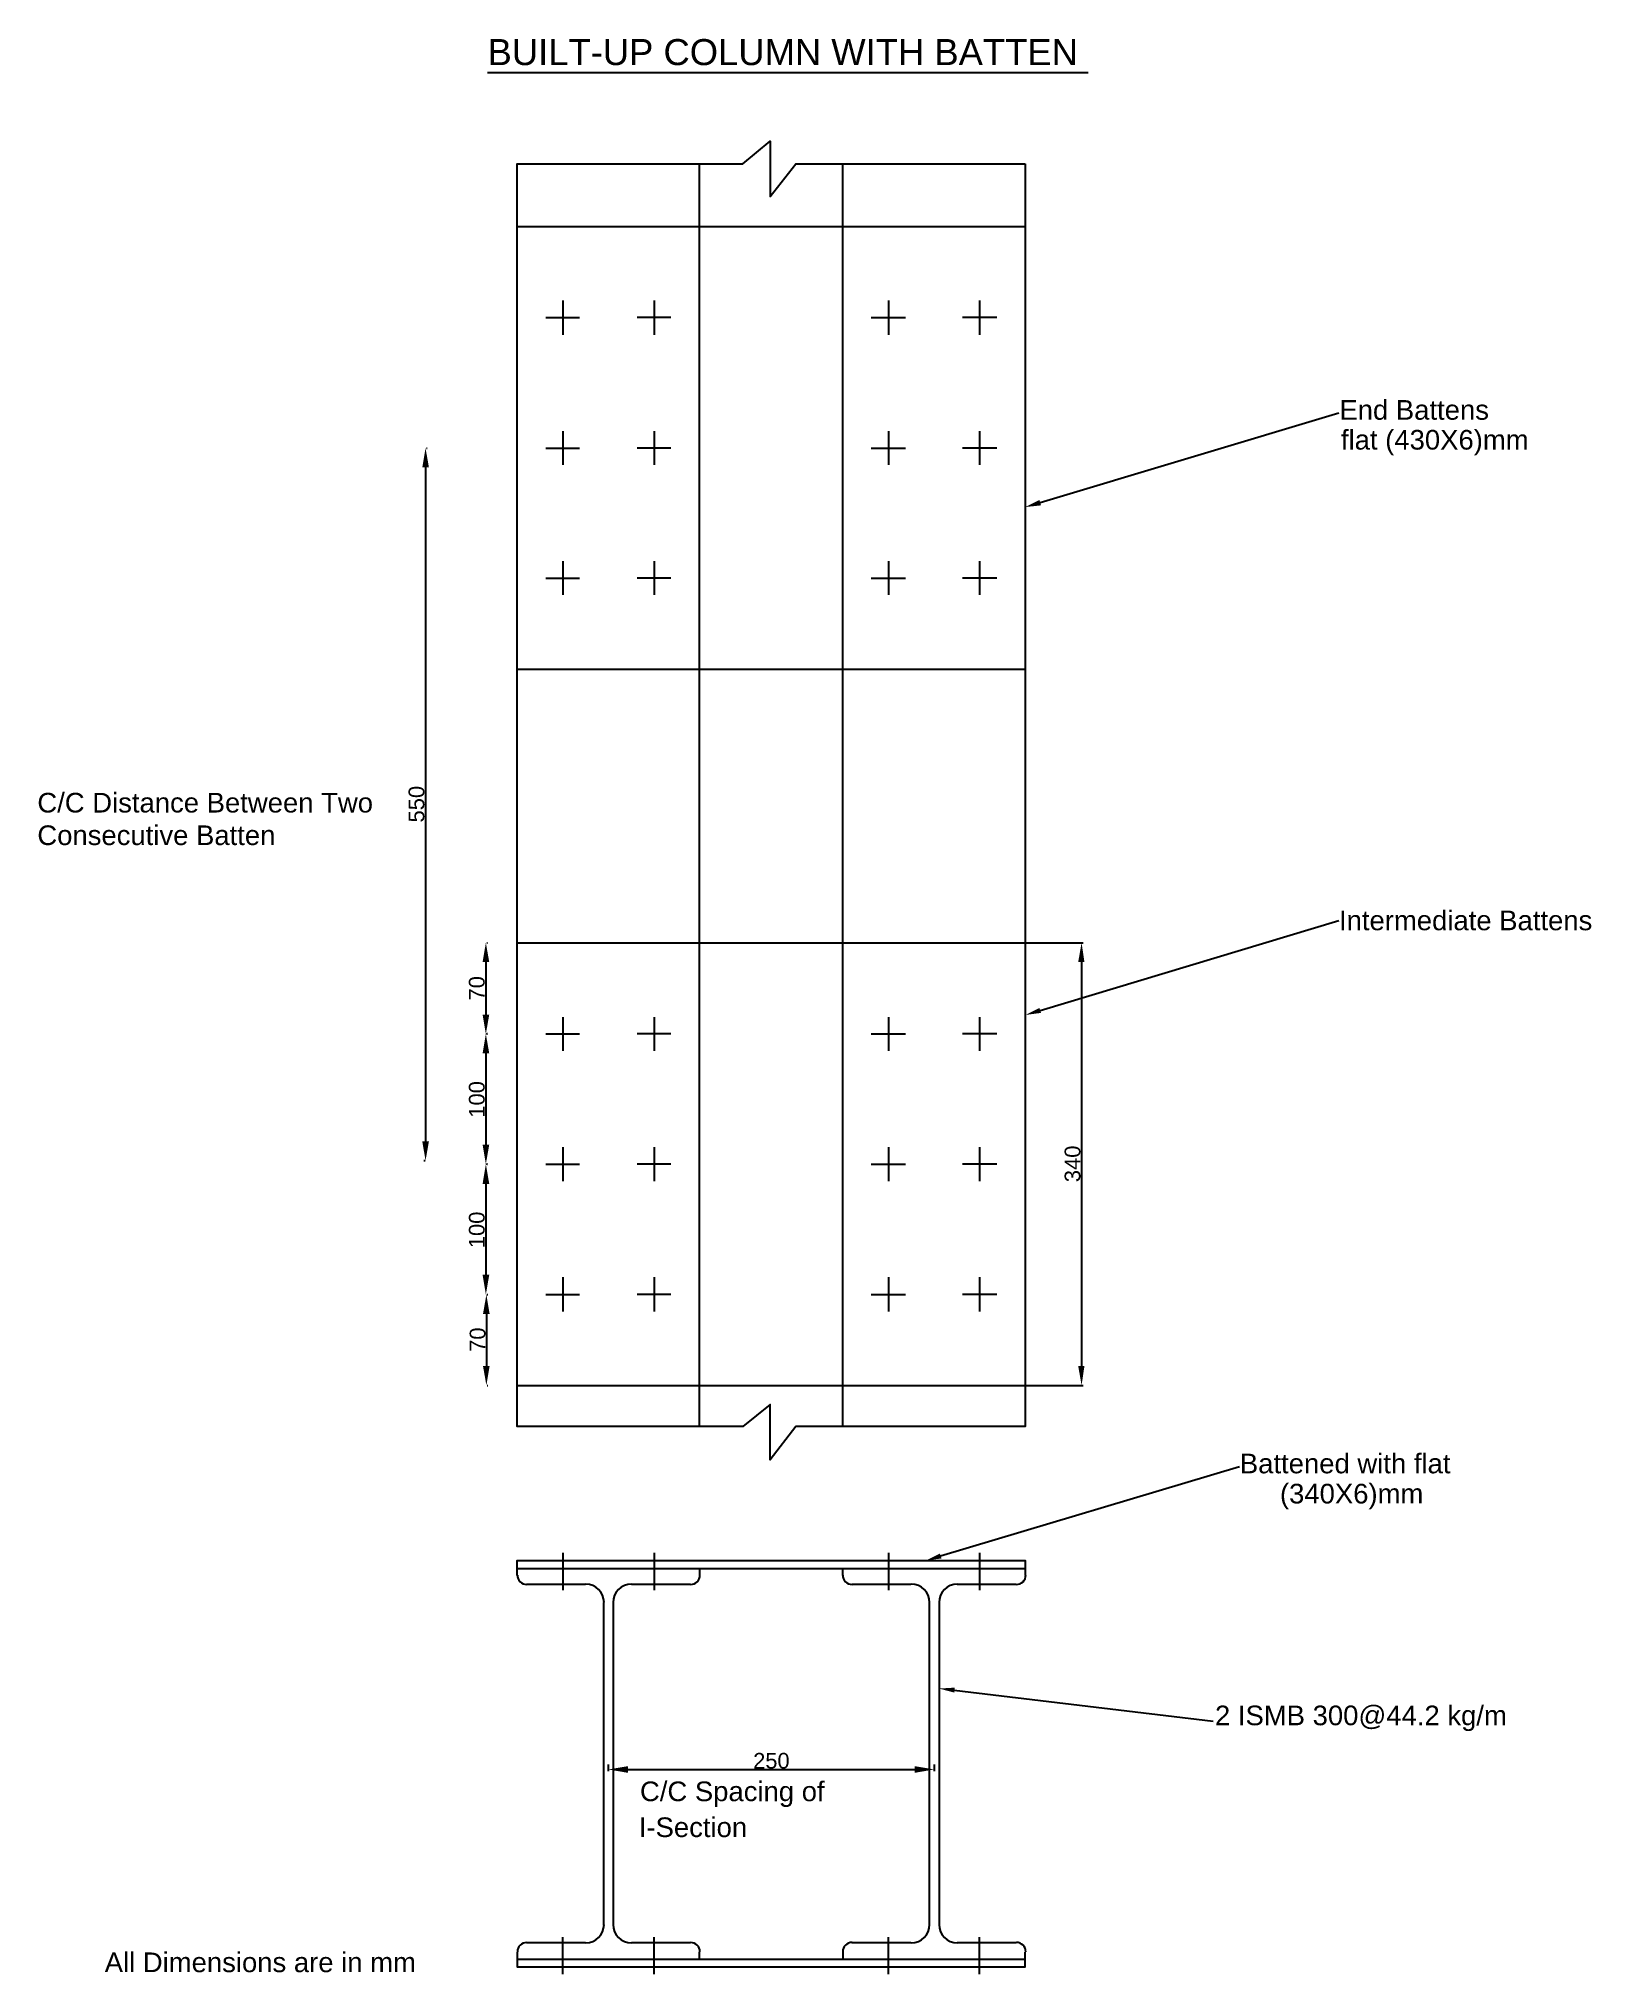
# Model space of a CAD drawing. Header units: millimetres. Extents: x 82 to 1274, y 457 to 1943.
import ezdxf

# ---------------------------------------------------------------- set-up
doc = ezdxf.new("R2010")
doc.units = ezdxf.units.MM
doc.layers.add('PDF_0', color=7, linetype='Continuous')
doc.layers.add('PDF_Text', color=7, linetype='Continuous')
doc.styles.add('PDF Arial-BoldMT', font='arial.ttf')
doc.styles.add('PDF ArialMT', font='arial.ttf')

msp = doc.modelspace()

# ---------------------------------------------------------------- linework, layer by layer
at = {"layer": 'PDF_0', "lineweight": 25}
for points in [[(427, 1916.8), (888, 1916.8)], [(589.7, 877.1), (589.7, 1846.7)], [(699.7, 877.1), (699.7, 1846.7)], [(449.8, 1798.5), (699.7, 1798.5), (839.8, 1798.5)], [(484.7, 1741.7), (484.7, 1715.4)], [(554.8, 1741.7), (554.8, 1715.4)], [(734.9, 1741.7), (734.9, 1715.4)], [(804.7, 1741.7), (804.7, 1715.4)], [(471.7, 1728.7), (484.7, 1728.7), (497.7, 1728.7)], [(567.8, 1728.7), (554.8, 1728.7), (541.8, 1728.7)], [(721.6, 1728.7), (734.9, 1728.7), (747.9, 1728.7)], [(818, 1728.7), (804.7, 1728.7), (791.7, 1728.7)], [(851.3, 1586.7), (1080.5, 1655.5)], [(484.7, 1641.5), (484.7, 1615.5)], [(554.8, 1641.5), (554.8, 1615.5)], [(734.9, 1641.5), (734.9, 1615.5)], [(804.7, 1641.5), (804.7, 1615.5)], [(380.1, 1628.5), (380.7, 1628.5)], [(471.7, 1628.5), (484.7, 1628.5), (497.7, 1628.5)], [(567.8, 1628.5), (554.8, 1628.5), (541.8, 1628.5)], [(721.6, 1628.5), (734.9, 1628.5), (747.9, 1628.5)], [(818, 1628.5), (804.7, 1628.5), (791.7, 1628.5)], [(379.4, 1613.6), (379.4, 1096.2)], [(484.7, 1541.7), (484.7, 1515.7)], [(554.8, 1541.7), (554.8, 1515.7)], [(734.9, 1541.7), (734.9, 1515.7)], [(804.7, 1541.7), (804.7, 1515.7)], [(471.7, 1528.7), (484.7, 1528.7), (497.7, 1528.7)], [(567.8, 1528.7), (554.8, 1528.7), (541.8, 1528.7)], [(721.6, 1528.7), (734.9, 1528.7), (747.9, 1528.7)], [(818, 1528.7), (804.7, 1528.7), (791.7, 1528.7)], [(449.8, 1458.6), (839.8, 1458.6)], [(851.3, 1196.7), (1080.5, 1265.8)], [(426.4, 1248.7), (427, 1248.7)], [(449.8, 1248.7), (839.8, 1248.7)], [(840.5, 1248.7), (884.2, 1248.7)], [(425.7, 1233.8), (425.7, 1193.5)], [(883, 1233.8), (883, 923.7)], [(484.7, 1191.6), (484.7, 1165.6)], [(554.8, 1191.6), (554.8, 1165.6)], [(734.9, 1191.6), (734.9, 1165.6)], [(804.7, 1191.6), (804.7, 1165.6)], [(471.7, 1178.6), (484.7, 1178.6), (497.7, 1178.6)], [(567.8, 1178.6), (554.8, 1178.6), (541.8, 1178.6)], [(721.6, 1178.6), (734.9, 1178.6), (747.9, 1178.6)], [(818, 1178.6), (804.7, 1178.6), (791.7, 1178.6)], [(425.7, 1163.7), (425.7, 1093.6)], [(484.7, 1091.7), (484.7, 1065.7)], [(554.8, 1091.7), (554.8, 1065.7)], [(734.9, 1091.7), (734.9, 1065.7)], [(804.7, 1091.7), (804.7, 1065.7)], [(379.1, 1081.3), (378.2, 1081.3)], [(471.7, 1078.7), (484.7, 1078.7), (497.7, 1078.7)], [(567.8, 1078.7), (554.8, 1078.7), (541.8, 1078.7)], [(721.6, 1078.7), (734.9, 1078.7), (747.9, 1078.7)], [(818, 1078.7), (804.7, 1078.7), (791.7, 1078.7)], [(425.7, 1063.5), (425.7, 993.7)], [(484.7, 991.8), (484.7, 965.5)], [(554.8, 991.8), (554.8, 965.5)], [(734.9, 991.8), (734.9, 965.5)], [(804.7, 991.8), (804.7, 965.5)], [(426.4, 978.5), (427, 978.5)], [(426.7, 978.5), (427.3, 978.5)], [(471.7, 978.5), (484.7, 978.5), (497.7, 978.5)], [(567.8, 978.5), (554.8, 978.5), (541.8, 978.5)], [(721.6, 978.5), (734.9, 978.5), (747.9, 978.5)], [(818, 978.5), (804.7, 978.5), (791.7, 978.5)], [(426.1, 963.6), (426.1, 923.7)], [(426.7, 908.8), (427.3, 908.8)], [(449.8, 908.8), (839.8, 908.8)], [(840.5, 908.8), (884.2, 908.8)], [(774.8, 777.8), (1004.1, 846.6)], [(449.8, 768.3), (449.8, 774.3), (839.8, 774.3), (839.8, 768.3)], [(484.7, 780.3), (484.7, 751.5)], [(554.8, 780.3), (554.8, 751.5)], [(734.9, 780.3), (734.9, 751.5)], [(804.7, 780.3), (804.7, 751.5)], [(449.8, 762.9), (449.8, 768.3), (589.7, 768.3), (589.7, 762.9)], [(589.7, 768.3), (699.7, 768.3)], [(699.7, 762.9), (699.7, 768.3), (839.8, 768.3), (839.8, 762.9)], [(502.2, 755.9), (456.8, 755.9)], [(582.7, 755.9), (537.4, 755.9)], [(752, 755.9), (706.7, 755.9)], [(832.9, 755.9), (787.5, 755.9)], [(516.1, 742), (516.1, 494.7)], [(523.4, 742), (523.4, 494.7)], [(766, 742), (766, 494.7)], [(773.6, 742), (773.6, 494.7)], [(785.3, 674.8), (984.1, 651)], [(519.6, 617.7), (519.6, 612.6)], [(534.8, 613.9), (754.9, 613.9)], [(769.8, 617.7), (769.8, 612.6)], [(502.2, 480.7), (456.8, 480.7)], [(484.7, 456.6), (484.7, 485.1)], [(582.7, 480.7), (537.4, 480.7)], [(554.8, 456.6), (554.8, 485.1)], [(752, 480.7), (706.7, 480.7)], [(734.9, 456.6), (734.9, 485.1)], [(832.9, 480.7), (787.5, 480.7)], [(804.7, 456.6), (804.7, 485.1)], [(449.8, 473.7), (449.8, 468.3), (589.7, 468.3), (589.7, 473.7)], [(449.8, 468.3), (449.8, 462.3), (839.8, 462.3), (839.8, 468.3)], [(589.7, 468.3), (699.7, 468.3)], [(699.7, 473.7), (699.7, 468.3), (839.8, 468.3), (839.8, 473.7)]]:
    msp.add_lwpolyline(points, dxfattribs=at)
for points in [[(839.8, 1846.7), (839.8, 877.1), (663.6, 877.1), (643.9, 851.7), (643.9, 894.2), (623, 877.1), (449.8, 877.1), (449.8, 1846.7), (623, 1846.7), (643.9, 1864.1), (643.9, 1821.6), (663.6, 1846.7)], [(427, 1178.6), (426.4, 1178.6)], [(427, 1078.7), (426.4, 1078.7)]]:
    msp.add_lwpolyline(points, close=True, dxfattribs=at)
for centre, radius, start, end in [((457, 763.1), 7.13, 180, 270), ((582.9, 763.1), 7.13, 270, 360), ((706.8, 763.1), 7.13, 179.9998, 270.0002), ((833, 763.1), 7.13, 269.9998, 0.0002), ((502.3, 742.1), 14.1, 0, 90), ((537.5, 742.1), 14.1, 90, 180), ((752.2, 742.1), 14.1, 0, 90), ((787.7, 742.1), 14.1, 90, 180), ((502.3, 494.8), 14.1, 270, 360), ((537.5, 494.8), 14.1, 180, 270), ((752.2, 494.8), 14.1, 270, 360), ((787.7, 494.8), 14.1, 180, 270), ((457, 473.9), 7.13, 90, 180), ((582.9, 473.9), 7.13, 0, 90), ((706.8, 473.9), 7.13, 89.9998, 180.0002), ((833, 473.9), 7.13, 359.9998, 90.0002)]:
    msp.add_arc(centre, radius, start, end, dxfattribs=at)
at = {"layer": 'PDF_0', "transparency": 33554559}
for points in [[(376.9, 1613.6), (382, 1613.6), (379.4, 1628.5)], [(851.9, 1584.5), (839.8, 1583.2), (850.6, 1588.6)], [(423.2, 1233.8), (428.3, 1233.8), (425.7, 1248.7)], [(880.4, 1233.8), (885.2, 1233.8), (883, 1248.7)], [(423.2, 1193.5), (428.3, 1193.5), (425.7, 1178.6)], [(851.9, 1194.8), (839.8, 1193.2), (850.6, 1198.6)], [(423.2, 1163.7), (428.3, 1163.7), (425.7, 1178.6)], [(376.9, 1096.2), (382, 1096.2), (379.4, 1081.3)], [(423.2, 1093.6), (428.3, 1093.6), (425.7, 1078.7)], [(423.2, 1063.5), (428.3, 1063.5), (425.7, 1078.7)], [(423.2, 993.7), (428.3, 993.7), (425.7, 978.5)], [(423.5, 963.6), (428.6, 963.6), (426.1, 978.5)], [(423.5, 923.7), (428.6, 923.7), (426.1, 908.8)], [(880.4, 923.7), (885.2, 923.7), (883, 908.8)], [(775.5, 775.9), (763.4, 774.3), (774.2, 779.7)], [(785.3, 672.9), (773.6, 676), (785.6, 676.7)], [(534.8, 616.4), (534.8, 611.3), (519.6, 613.9)], [(754.9, 616.4), (754.9, 611.3), (769.8, 613.9)]]:
    msp.add_solid(points, dxfattribs=at)

# ---------------------------------------------------------------- texts
at = {"layer": 'PDF_Text', "attachment_point": 4}
for s, insert, char_height, style in [('BUILT-UP COLUMN WITH BATTEN', (427, 1932.4), 20, 'PDF Arial-BoldMT'), ('End Battens', (1080.9, 1657.7), 15.087, 'PDF ArialMT'), ('flat (430X6)mm', (1082.1, 1632.6), 15.087, 'PDF ArialMT'), ('C/C Distance Between Two', (81.4, 1356.1), 15.087, 'PDF ArialMT'), ('Consecutive Batten', (81.4, 1331.1), 15.087, 'PDF ArialMT'), ('Intermediate Battens', (1080.6, 1265.7), 15.087, 'PDF ArialMT'), ('Battened with flat', (1004.5, 848.7), 15.087, 'PDF ArialMT'), ('     (340X6)mm', (1006, 823.4), 15.087, 'PDF ArialMT'), ('2 ISMB 300@44.2 kg/m', (985.4, 653.1), 15.087, 'PDF ArialMT'), ('250', (630.9, 620.5), 12, 'PDF ArialMT'), ('C/C Spacing of', (544, 594.8), 15.087, 'PDF ArialMT'), ('I-Section', (543.1, 569.4), 15.09, 'PDF ArialMT'), ('All Dimensions are in mm', (133.1, 465.7), 15.087, 'PDF ArialMT')]:
    msp.add_mtext(s, dxfattribs=dict(at, insert=insert, char_height=char_height, style=style))
at = {"layer": 'PDF_Text', "char_height": 12.07, "attachment_point": 4, "rotation": 90, "style": 'PDF ArialMT'}
for s, insert in [('550', (372.5, 1341)), ('70', (418.8, 1204.3)), ('100', (418.8, 1114.3)), ('340', (876.1, 1064.8)), ('100', (418.8, 1014.1)), ('70', (419.4, 934.5))]:
    msp.add_mtext(s, dxfattribs=dict(at, insert=insert))

doc.saveas('drawing.dxf')
